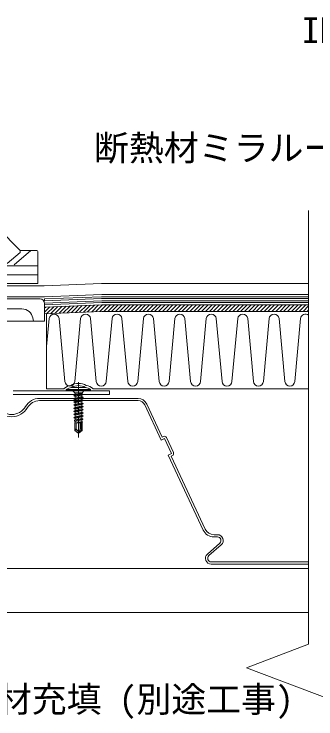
# Model space of a CAD drawing. Units: millimetres, scale not verified. Extents: x -840 to 840, y -594 to 594.
# Drawn here: x -354.4 to -217.8, y -343.4 to -24.2 of the extents above; entities that cross this region are included whole.
import ezdxf
from ezdxf.enums import TextEntityAlignment as Align

# ---------------------------------------------------------------- set-up
doc = ezdxf.new("R2010")
doc.units = ezdxf.units.MM
doc.header["$LTSCALE"] = 2
doc.linetypes.add('CHAIN1', pattern=[8, 5, -1, 1, -1])
for name, color, linetype, lineweight in [('0-0_基準線(IBｼｰﾄ)', 4, 'Continuous', 9), ('0-1_断熱材', 5, 'Continuous', 9), ('0-4_鋼材(受け鋼鈑)', 7, 'Continuous', 9), ('0-6_タイトル文字', 5, 'Continuous', 9), ('0-8_中心線', 2, 'CHAIN1', 9), ('0-9_躯体', 7, 'Continuous', 9), ('0-C_部材(ﾋﾞｽ類)', 7, 'Continuous', 9), ('0-F_部材(ﾄﾞﾚﾝ)', 4, 'Continuous', 9), ('1-0_破断線', 7, 'Continuous', 9), ('1-4_塗膜(MR-Z)', 134, 'Continuous', 9), ('1-5_塗膜(N-300)', 2, 'Continuous', 9)]:
    doc.layers.add(name, color=color, linetype=linetype, lineweight=lineweight)
doc.styles.add('ＭＳ ゴシック', font='')
doc.styles.get('ＭＳ ゴシック').set_extended_font_data('MS Gothic')

msp = doc.modelspace()

# ---------------------------------------------------------------- linework, layer by layer
at = {"layer": '0-0_基準線(IBｼｰﾄ)', "color": 7}
for p, q in [((-340.761, -147.214), (-314.76, -146.174)), ((-314.76, -146.174), (-221.14, -146.174)), ((-384.548, -147.214), (-340.761, -147.214)), ((-384.548, -152.214), (-340.661, -152.214)), ((-340.661, -152.214), (-314.66, -151.174)), ((-314.66, -151.174), (-221.14, -151.174))]:
    msp.add_line(p, q, dxfattribs=at)
at = {"layer": '0-1_断熱材'}
for p, q in [((-330.305, -159.467), (-327.178, -156.339)), ((-328.464, -159.393), (-325.336, -156.266)), ((-326.623, -159.32), (-323.495, -156.192)), ((-324.781, -159.246), (-321.654, -156.119)), ((-322.94, -159.172), (-319.812, -156.045)), ((-321.098, -159.099), (-317.971, -155.971)), ((-319.257, -159.025), (-316.129, -155.898)), ((-317.415, -158.951), (-314.304, -155.84)), ((-315.574, -158.878), (-312.537, -155.84)), ((-313.769, -158.84), (-310.769, -155.84)), ((-312.001, -158.84), (-309.001, -155.84)), ((-310.233, -158.84), (-307.233, -155.84)), ((-308.466, -158.84), (-305.466, -155.84)), ((-306.698, -158.84), (-303.698, -155.84)), ((-304.93, -158.84), (-301.93, -155.84)), ((-303.162, -158.84), (-300.162, -155.84)), ((-301.394, -158.84), (-298.394, -155.84)), ((-299.627, -158.84), (-296.627, -155.84)), ((-297.859, -158.84), (-294.859, -155.84)), ((-296.091, -158.84), (-293.091, -155.84)), ((-294.323, -158.84), (-291.323, -155.84)), ((-292.556, -158.84), (-289.556, -155.84)), ((-290.788, -158.84), (-287.788, -155.84)), ((-289.02, -158.84), (-286.02, -155.84)), ((-287.252, -158.84), (-284.252, -155.84)), ((-285.485, -158.84), (-282.485, -155.84)), ((-283.717, -158.84), (-280.717, -155.84)), ((-281.949, -158.84), (-278.949, -155.84)), ((-280.181, -158.84), (-277.181, -155.84)), ((-278.413, -158.84), (-275.413, -155.84)), ((-276.646, -158.84), (-273.646, -155.84)), ((-274.878, -158.84), (-271.878, -155.84)), ((-273.11, -158.84), (-270.11, -155.84)), ((-271.342, -158.84), (-268.342, -155.84)), ((-269.575, -158.84), (-266.575, -155.84)), ((-267.807, -158.84), (-264.807, -155.84)), ((-266.039, -158.84), (-263.039, -155.84)), ((-264.271, -158.84), (-261.271, -155.84)), ((-262.504, -158.84), (-259.504, -155.84)), ((-260.736, -158.84), (-257.736, -155.84)), ((-258.968, -158.84), (-255.968, -155.84)), ((-257.2, -158.84), (-254.2, -155.84)), ((-255.433, -158.84), (-252.433, -155.84)), ((-253.665, -158.84), (-250.665, -155.84)), ((-251.897, -158.84), (-248.897, -155.84)), ((-250.129, -158.84), (-247.129, -155.84)), ((-248.361, -158.84), (-245.361, -155.84)), ((-246.594, -158.84), (-243.594, -155.84)), ((-244.826, -158.84), (-241.826, -155.84)), ((-243.058, -158.84), (-240.058, -155.84)), ((-241.29, -158.84), (-238.29, -155.84)), ((-239.523, -158.84), (-236.523, -155.84)), ((-237.755, -158.84), (-234.755, -155.84)), ((-235.987, -158.84), (-232.987, -155.84)), ((-234.219, -158.84), (-231.219, -155.84)), ((-232.452, -158.84), (-229.452, -155.84)), ((-230.684, -158.84), (-227.684, -155.84)), ((-228.916, -158.84), (-225.916, -155.84)), ((-227.148, -158.84), (-224.148, -155.84)), ((-225.38, -158.84), (-222.38, -155.84)), ((-223.613, -158.84), (-221.14, -156.367)), ((-340.64, -159.195), (-338.226, -156.781)), ((-340.64, -157.427), (-340.068, -156.855)), ((-339.512, -159.835), (-336.385, -156.708)), ((-337.671, -159.762), (-334.544, -156.634)), ((-335.83, -159.688), (-332.702, -156.56)), ((-333.988, -159.614), (-330.861, -156.487)), ((-332.147, -159.541), (-329.019, -156.413)), ((-221.845, -158.84), (-221.14, -158.135))]:
    msp.add_line(p, q, dxfattribs=at)
at = {"layer": '0-1_断熱材', "color": 7}
for p, q in [((-340.64, -159.88), (-314.64, -158.84)), ((-314.64, -158.84), (-221.14, -158.84)), ((-339.64, -159.84), (-339.64, -193.84)), ((-331.734, -193.84), (-339.64, -193.84)), ((-331.734, -193.726), (-331.734, -193.84)), ((-318.734, -193.726), (-318.734, -193.84)), ((-221.14, -193.84), (-318.734, -193.84))]:
    msp.add_line(p, q, dxfattribs=at)
at = {"layer": '0-1_断熱材', "color": 4}
for p, q in [((-338.493, -162.106), (-339.64, -174.658)), ((-333.986, -162.106), (-331.386, -190.575)), ((-324.278, -162.106), (-326.879, -190.575)), ((-319.772, -162.106), (-317.171, -190.575)), ((-310.064, -162.106), (-312.664, -190.575)), ((-305.557, -162.106), (-302.956, -190.575)), ((-295.849, -162.106), (-298.449, -190.575)), ((-291.342, -162.106), (-288.742, -190.575)), ((-281.634, -162.106), (-284.235, -190.575)), ((-277.127, -162.106), (-274.527, -190.575)), ((-267.42, -162.106), (-270.02, -190.575)), ((-262.913, -162.106), (-260.312, -190.575)), ((-253.205, -162.106), (-255.805, -190.575)), ((-248.698, -162.106), (-246.097, -190.575)), ((-238.99, -162.106), (-241.591, -190.575)), ((-234.483, -162.106), (-231.883, -190.575)), ((-224.775, -162.106), (-227.376, -190.575))]:
    msp.add_line(p, q, dxfattribs=at)
at = {"layer": '0-1_断熱材'}
msp.add_lwpolyline([(-314.64, -158.84), (-221.14, -158.84), (-221.14, -155.84), (-314.7, -155.84), (-340.64, -156.878), (-340.64, -159.88)], close=True, dxfattribs=at)
msp.add_lwpolyline([(-340.64, -156.878), (-314.7, -155.84), (-221.14, -155.84)], dxfattribs=at)
at = {"layer": '0-1_断熱材', "color": 4}
for centre, start, end in [((-336.24, -162.317), 5.35135, 174.64865), ((-322.025, -162.317), 5.35135, 174.64865), ((-307.81, -162.317), 5.35135, 174.64865), ((-293.596, -162.317), 5.35135, 174.64865), ((-279.381, -162.317), 5.35135, 174.64865), ((-265.166, -162.317), 5.35135, 174.64865), ((-250.951, -162.317), 5.35135, 174.64865), ((-236.737, -162.317), 5.35135, 174.64865), ((-222.522, -162.317), 52.36261, 174.64865), ((-329.132, -190.364), 185.35135, 354.64865), ((-314.918, -190.364), 185.35135, 354.64865), ((-300.703, -190.364), 185.35135, 354.64865), ((-286.488, -190.364), 185.35135, 354.64865), ((-272.273, -190.364), 185.35135, 354.64865), ((-258.059, -190.364), 185.35135, 354.64865), ((-243.844, -190.364), 185.35135, 354.64865), ((-229.629, -190.364), 185.35135, 354.64865)]:
    msp.add_arc(centre, 2.263, start, end, dxfattribs=at)
at = {"layer": '0-1_断熱材', "color": 7}
for centre, radius, start, end in [((-325.234, -198.74), 7.3, 61.3207, 118.67928), ((-327.157, -199.668), 7.5, 102.16512, 127.61031), ((-323.311, -199.668), 7.5, 52.38969, 77.83486)]:
    msp.add_arc(centre, radius, start, end, dxfattribs=at)
at = {"layer": '0-4_鋼材(受け鋼鈑)'}
for p, q in [((-298.301, -198.24), (-342.854, -198.24)), ((-342.854, -199.24), (-298.301, -199.24)), ((-282.295, -222.768), (-285.464, -215.97)), ((-262.373, -259.94), (-263.923, -259.94)), ((-263.923, -260.94), (-262.373, -260.94)), ((-261.314, -263.74), (-266.921, -268.692)), ((-266.259, -269.441), (-260.652, -264.489)), ((-221.14, -272.24), (-265.2, -272.24))]:
    msp.add_line(p, q, dxfattribs=at)
at = {"layer": '0-4_鋼材(受け鋼鈑)', "color": 2}
msp.add_lwpolyline([(-354.787, -196.44), (-311.234, -196.44), (-311.234, -194.84), (-354.787, -194.84)], dxfattribs=at)
at = {"layer": '0-4_鋼材(受け鋼鈑)'}
for points in [[(-286.793, -215.487), (-287.337, -215.74), (-294.313, -200.781)], [(-295.219, -201.203), (-287.821, -217.069), (-286.371, -216.393), (-283.201, -223.19), (-284.651, -223.867), (-268.817, -257.823)], [(-267.911, -257.4), (-283.322, -224.35), (-282.778, -224.097)], [(-265.2, -273.24), (-259.773, -273.24), (-221.14, -273.24)]]:
    msp.add_lwpolyline(points, dxfattribs=at)
for centre, radius, start, end in [((-342.854, -205.54), 7.3, 90, 150), ((-342.854, -205.54), 6.3, 90, 150), ((-298.301, -202.64), 4.4, 25, 90), ((-298.301, -202.64), 3.4, 25, 90), ((-355.498, -198.24), 8.3, 210, 330), ((-355.498, -198.24), 7.3, 210, 330), ((-286.371, -216.393), 1, 25, 115), ((-283.201, -223.19), 1, 295, 25), ((-263.923, -255.54), 5.4, 205, 270), ((-263.923, -255.54), 4.4, 205, 270), ((-262.373, -262.54), 2.6, 311.45256, 90), ((-262.373, -262.54), 1.6, 311.45256, 90), ((-265.2, -270.64), 2.6, 131.45256, 270), ((-265.2, -270.64), 1.6, 131.45256, 270)]:
    msp.add_arc(centre, radius, start, end, dxfattribs=at)
at = {"layer": '0-8_中心線'}
msp.add_line((-325.234, -190.94), (-325.234, -215.94), dxfattribs=at)
at = {"layer": '0-9_躯体'}
for p, q in [((-509.206, -275.24), (-221.14, -275.24)), ((-509.206, -295.24), (-221.14, -295.24))]:
    msp.add_line(p, q, dxfattribs=at)
at = {"layer": '0-C_部材(ﾋﾞｽ類)'}
for p, q in [((-330.734, -194.24), (-330.734, -194.54)), ((-330.734, -194.24), (-319.734, -194.24)), ((-330.734, -194.54), (-319.734, -194.54)), ((-330.734, -194.54), (-330.376, -194.84)), ((-322.084, -193.284), (-328.384, -193.284)), ((-319.734, -194.54), (-320.091, -194.84)), ((-319.734, -194.24), (-319.734, -194.54)), ((-330.376, -194.84), (-320.091, -194.84)), ((-327.568, -194.987), (-327.06, -195.494)), ((-327.309, -197), (-323.411, -196.15)), ((-327.309, -197.1), (-323.317, -196.487)), ((-327.309, -197), (-326.76, -196.683)), ((-327.309, -197), (-327.309, -197.1)), ((-327.309, -197.1), (-326.734, -197.432)), ((-327.309, -198.41), (-323.159, -197.705)), ((-327.309, -198.51), (-323.159, -197.805)), ((-326.914, -195.64), (-323.554, -195.64)), ((-326.914, -195.64), (-323.554, -195.64)), ((-326.914, -195.847), (-326.809, -195.979)), ((-323.554, -195.847), (-326.914, -195.847)), ((-326.235, -195.847), (-326.809, -195.979)), ((-326.809, -195.979), (-326.76, -196.683)), ((-323.661, -196.006), (-326.76, -196.683)), ((-325.109, -197.05), (-326.734, -197.432)), ((-323.734, -197.373), (-326.734, -198.078)), ((-326.734, -197.432), (-326.734, -198.078)), ((-325.109, -197.05), (-323.71, -196.714)), ((-323.71, -196.714), (-323.734, -197.05)), ((-323.734, -197.05), (-323.734, -197.373)), ((-323.159, -197.705), (-323.734, -197.373)), ((-323.159, -197.805), (-323.734, -198.137)), ((-323.317, -196.487), (-323.71, -196.714)), ((-323.65, -195.847), (-323.661, -196.006)), ((-323.411, -196.15), (-323.661, -196.006)), ((-323.411, -196.15), (-323.317, -196.487)), ((-323.408, -195.494), (-322.9, -194.987)), ((-323.159, -197.705), (-323.159, -197.805)), ((-327.309, -198.41), (-326.734, -198.078)), ((-327.309, -198.41), (-327.309, -198.51)), ((-327.309, -198.51), (-326.734, -198.842)), ((-327.309, -199.82), (-323.159, -199.115)), ((-327.309, -199.92), (-323.159, -199.215)), ((-327.309, -199.82), (-326.734, -199.488)), ((-327.309, -199.82), (-327.309, -199.92)), ((-327.309, -199.92), (-326.734, -200.252)), ((-327.309, -201.23), (-323.159, -200.525)), ((-327.309, -201.33), (-323.159, -200.625)), ((-327.309, -201.23), (-326.734, -200.898)), ((-323.734, -198.137), (-326.734, -198.842)), ((-323.734, -198.783), (-326.734, -199.488)), ((-326.734, -198.842), (-326.734, -199.488)), ((-323.734, -199.547), (-326.734, -200.252)), ((-323.734, -200.193), (-326.734, -200.898)), ((-326.734, -200.252), (-326.734, -200.898)), ((-323.734, -200.957), (-326.734, -201.662)), ((-323.734, -198.137), (-323.734, -198.783)), ((-323.159, -199.115), (-323.734, -198.783)), ((-323.159, -199.215), (-323.734, -199.547)), ((-323.734, -199.547), (-323.734, -200.193)), ((-323.159, -200.525), (-323.734, -200.193)), ((-323.159, -200.625), (-323.734, -200.957)), ((-323.734, -200.957), (-323.734, -201.603)), ((-323.159, -199.115), (-323.159, -199.215)), ((-323.159, -200.525), (-323.159, -200.625)), ((-327.309, -201.23), (-327.309, -201.33)), ((-327.309, -201.33), (-326.734, -201.662)), ((-327.309, -202.64), (-323.159, -201.935)), ((-327.309, -202.74), (-323.159, -202.035)), ((-327.309, -202.64), (-326.734, -202.308)), ((-327.309, -202.64), (-327.309, -202.74)), ((-327.309, -202.74), (-326.734, -203.072)), ((-327.309, -204.05), (-323.159, -203.345)), ((-327.309, -204.15), (-323.159, -203.445)), ((-327.309, -204.05), (-326.734, -203.718)), ((-327.309, -204.05), (-327.309, -204.15)), ((-327.309, -204.15), (-326.734, -204.482)), ((-323.734, -201.603), (-326.734, -202.308)), ((-326.734, -201.662), (-326.734, -202.308)), ((-323.734, -202.367), (-326.734, -203.072)), ((-323.734, -203.013), (-326.734, -203.718)), ((-326.734, -203.072), (-326.734, -203.718)), ((-323.734, -203.777), (-326.734, -204.482)), ((-323.159, -201.935), (-323.734, -201.603)), ((-323.159, -202.035), (-323.734, -202.367)), ((-323.734, -202.367), (-323.734, -203.013)), ((-323.159, -203.345), (-323.734, -203.013)), ((-323.159, -203.445), (-323.734, -203.777)), ((-323.734, -203.777), (-323.734, -204.423)), ((-323.159, -201.935), (-323.159, -202.035)), ((-323.159, -203.345), (-323.159, -203.445)), ((-327.309, -205.46), (-323.159, -204.755)), ((-327.309, -205.56), (-323.159, -204.855)), ((-327.309, -205.46), (-326.734, -205.128)), ((-327.309, -205.46), (-327.309, -205.56)), ((-327.309, -205.56), (-326.734, -205.892)), ((-327.266, -206.845), (-323.159, -206.165)), ((-327.266, -206.845), (-326.734, -206.538)), ((-327.266, -206.845), (-327.244, -207.008)), ((-327.244, -207.008), (-323.159, -206.265)), ((-327.244, -207.008), (-326.761, -207.287)), ((-323.708, -207.258), (-326.785, -207.978)), ((-326.761, -207.287), (-326.785, -207.978)), ((-323.731, -206.596), (-326.761, -207.287)), ((-323.734, -204.423), (-326.734, -205.128)), ((-326.734, -204.482), (-326.734, -205.128)), ((-323.734, -205.187), (-326.734, -205.892)), ((-323.734, -205.833), (-326.734, -206.538)), ((-326.734, -206.52), (-326.734, -205.892)), ((-326.734, -206.52), (-326.734, -206.538)), ((-323.159, -204.755), (-323.734, -204.423)), ((-323.159, -204.855), (-323.734, -205.187)), ((-323.734, -205.187), (-323.734, -205.833)), ((-323.159, -206.165), (-323.734, -205.833)), ((-323.159, -206.265), (-323.731, -206.596)), ((-323.731, -206.596), (-323.708, -207.258)), ((-323.289, -207.5), (-323.708, -207.258)), ((-323.159, -204.755), (-323.159, -204.855)), ((-323.159, -206.165), (-323.159, -206.265)), ((-327.092, -208.155), (-323.289, -207.5)), ((-327.092, -208.155), (-326.785, -207.978)), ((-327.092, -208.155), (-327.041, -208.535)), ((-327.041, -208.535), (-323.325, -207.771)), ((-327.041, -208.535), (-326.809, -208.669)), ((-326.934, -209.34), (-326.934, -212.823)), ((-323.534, -209.34), (-326.934, -209.34)), ((-326.809, -208.669), (-326.832, -209.34)), ((-323.683, -207.978), (-326.809, -208.669)), ((-323.658, -208.697), (-326.498, -209.34)), ((-326.334, -211.787), (-326.334, -209.34)), ((-326.263, -209.34), (-323.463, -208.81)), ((-325.034, -212.177), (-325.034, -209.34)), ((-324.334, -211.935), (-324.334, -209.34)), ((-324.034, -212.562), (-324.034, -209.34)), ((-323.709, -209.34), (-323.528, -209.299)), ((-323.325, -207.771), (-323.683, -207.978)), ((-323.683, -207.978), (-323.658, -208.697)), ((-323.463, -208.81), (-323.658, -208.697)), ((-323.528, -209.299), (-323.601, -209.34)), ((-323.534, -209.34), (-323.534, -212.823)), ((-323.463, -208.81), (-323.528, -209.299)), ((-323.289, -207.5), (-323.325, -207.771)), ((-326.685, -212.592), (-326.934, -212.823)), ((-325.941, -212.541), (-325.873, -212.589)), ((-325.332, -213.399), (-325.234, -213.84)), ((-325.145, -213.341), (-325.234, -213.84)), ((-325.234, -213.84), (-324.873, -213.76)), ((-325.184, -212.436), (-325.034, -212.177)), ((-324.334, -211.935), (-325.145, -213.341)), ((-325.145, -213.341), (-324.034, -212.562)), ((-324.873, -213.76), (-325.145, -213.341)), ((-324.873, -213.76), (-323.534, -212.823)), ((-324.034, -212.562), (-323.534, -212.823))]:
    msp.add_line(p, q, dxfattribs=at)
msp.add_lwpolyline([(-326.934, -212.823), (-325.595, -213.76), (-325.234, -213.84)], dxfattribs=at)
for centre, radius, start, end in [((-327.157, -199.668), 6.5, 100.88238, 123.38979), ((-325.234, -198.74), 6.3, 60.00001, 119.99999), ((-323.311, -199.668), 6.5, 56.61021, 79.11762), ((-327.921, -195.34), 0.5, 45, 90), ((-327.414, -195.847), 0.5, 360, 45), ((-323.054, -195.847), 0.5, 135, 180), ((-322.547, -195.34), 0.5, 90, 135), ((-326.282, -213.027), 0.594, 55, 132.84567), ((-327.432, -211.787), 1.099, 312.84567, 0), ((-325.413, -211.787), 0.921, 180, 235), ((-325.598, -212.197), 0.479, 235, 330), ((-326.644, -213.69), 1.344, 12.5, 55), ((-324.02, -213.108), 1.344, 150, 192.5)]:
    msp.add_arc(centre, radius, start, end, dxfattribs=at)
at = {"layer": '0-F_部材(ﾄﾞﾚﾝ)'}
for p, q in [((-458.64, -24.214), (-351.64, -131.214)), ((-357.548, -137.214), (-351.64, -132.214)), ((-351.64, -132.214), (-351.64, -131.214)), ((-450.64, -153.214), (-350.64, -153.214)), ((-450.64, -153.214), (-342.64, -153.214)), ((-350.813, -157.714), (-382.91, -157.714)), ((-345.64, -163.214), (-345.893, -161.819))]:
    msp.add_line(p, q, dxfattribs=at)
at = {"layer": '0-F_部材(ﾄﾞﾚﾝ)', "color": 6}
for p, q in [((-354.353, -137.74), (-346.779, -131.332)), ((-351.64, -131.214), (-344.14, -131.214)), ((-443.64, -142.214), (-343.64, -142.214))]:
    msp.add_line(p, q, dxfattribs=at)
for points in [[(-343.64, -131.714), (-343.64, -146.214), (-443.64, -146.214)], [(-343.64, -138.214), (-373.873, -138.214), (-383.407, -146.214)]]:
    msp.add_lwpolyline(points, dxfattribs=at)
at = {"layer": '0-F_部材(ﾄﾞﾚﾝ)'}
msp.add_lwpolyline([(-340.64, -155.214), (-340.64, -163.214), (-389.681, -163.214)], dxfattribs=at)
at = {"layer": '0-F_部材(ﾄﾞﾚﾝ)', "color": 6}
for centre, start, end in [((-346.456, -131.714), 90.55077, 130.23669), ((-344.14, -131.714), 0, 90)]:
    msp.add_arc(centre, 0.5, start, end, dxfattribs=at)
at = {"layer": '0-F_部材(ﾄﾞﾚﾝ)'}
for centre, radius, start in [((-342.64, -155.214), 2, 0), ((-350.813, -162.714), 5, 10.3027)]:
    msp.add_arc(centre, radius, start, 90, dxfattribs=at)
at = {"layer": '1-0_破断線'}
for p, q in [((-221.14, -309.499), (-221.14, -113.174)), ((-249.265, -320.186), (-221.14, -309.499)), ((-249.265, -320.186), (-193.015, -341.561))]:
    msp.add_line(p, q, dxfattribs=at)
at = {"layer": '1-4_塗膜(MR-Z)'}
msp.add_line((-340.64, -155.877), (-340.64, -155.043), dxfattribs=at)
for points in [[(-340.64, -155.043), (-314.736, -154.007), (-221.14, -154.007)], [(-340.64, -155.877), (-314.72, -154.84), (-221.14, -154.84)]]:
    msp.add_lwpolyline(points, dxfattribs=at)
at = {"layer": '1-5_塗膜(N-300)'}
for p, q in [((-340.64, -154.042), (-314.756, -153.007)), ((-314.756, -153.007), (-221.14, -153.007)), ((-340.64, -154.042), (-340.64, -153.208))]:
    msp.add_line(p, q, dxfattribs=at)
msp.add_lwpolyline([(-340.64, -153.208), (-314.773, -152.174), (-221.14, -152.174)], dxfattribs=at)

# ---------------------------------------------------------------- texts
at = {"layer": '0-6_タイトル文字', "color": 7, "style": 'ＭＳ ゴシック'}
for s, p in [('IBボンドN-300', (-224.185, -40.734)), ('断熱材ミラルーフ t=38㎜、48㎜', (-318.238, -94.071)), ('耐火材充填 (別途工事)', (-393.777, -343.744))]:
    msp.add_text(s, height=11.58, dxfattribs=at).set_placement(p, align=Align.BOTTOM_LEFT)

doc.saveas('drawing.dxf')
